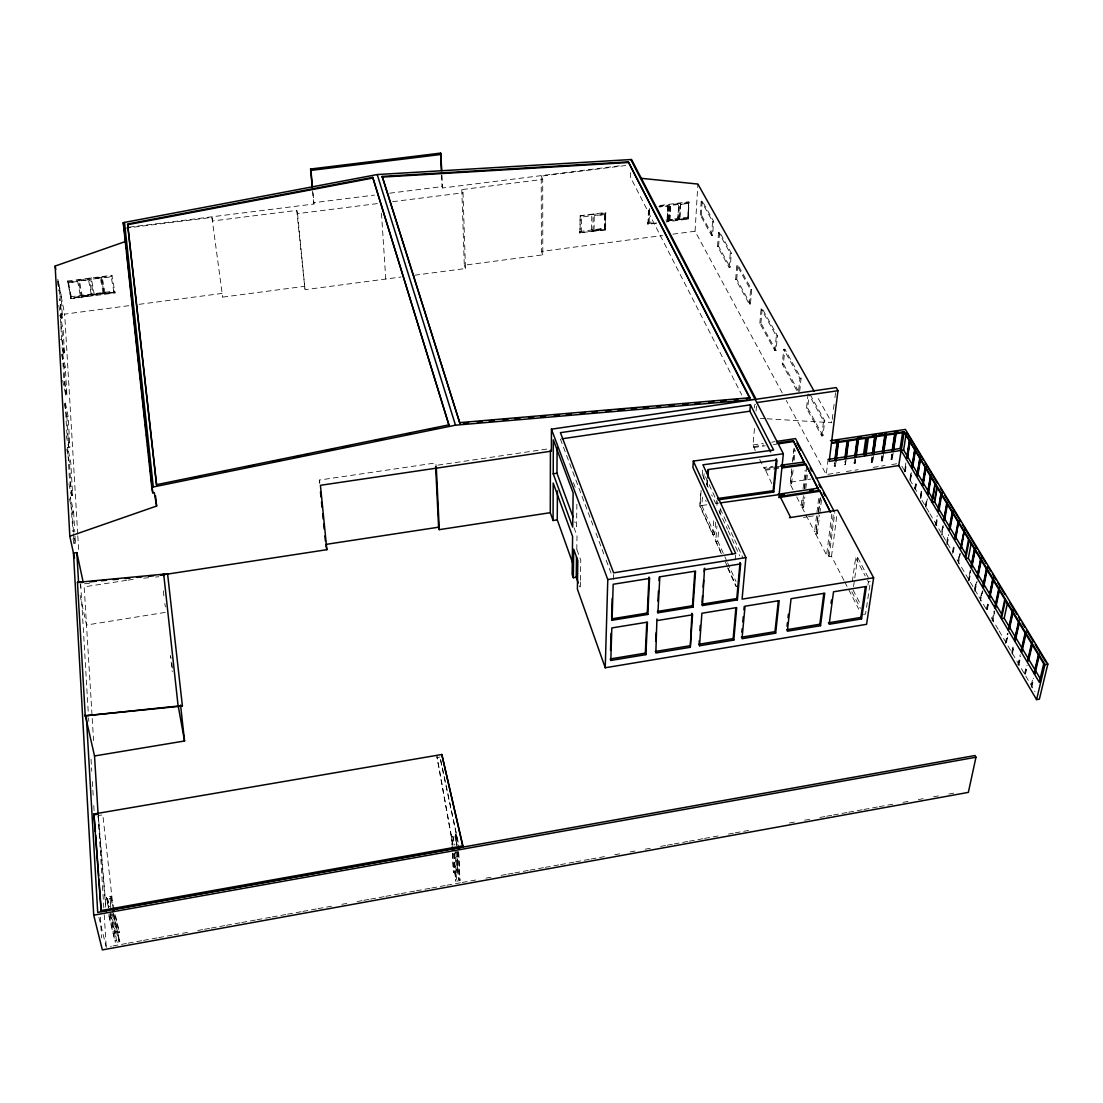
<?xml version="1.0" encoding="UTF-8"?>
<svg xmlns="http://www.w3.org/2000/svg" width="1103" height="1103" viewBox="0 0 1103 1103"><rect width="100%" height="100%" fill="white"/><g stroke="black" fill="none" stroke-linecap="round" stroke-linejoin="round"><path stroke-width="0.75" stroke-dasharray="5 3.75" d="M579.93 233.367L580.164 215.719L605.712 212.424L605.299 230.072L579.64 232.733L579.654 231.547L605.023 228.238L605.63 229.521L592.794 230.858M580.164 215.719L580.095 232.512L579.654 231.547M576.883 504.278L576.579 526.545L574.801 521.705M576.8 549.542L577.007 535.796L574.125 527.937M591.539 229.838L591.787 215.761L581.502 217.084L581.309 231.175M580.412 581.984L580.302 588.699L579.296 585.831M580.44 580.302L580.757 560.172L576.635 548.784M592.945 231.175L593.111 214.382L580.316 216.036M594.062 230.155L594.227 215.705L604.94 214.327L604.72 228.762L593.952 229.92L604.72 228.762M604.609 228.528L604.94 214.327M605.299 230.072L605.023 228.238M605.63 229.521L605.712 212.424M613.433 579.365L613.585 574.47M630.64 172.606L630.489 177.225L741.767 394.943M656.244 223.233L647.902 224.323L647.544 223.619L647.585 222.475L654.258 221.606M647.902 224.323L648.536 208.577M656.506 222.999L648.385 224.061L649.047 207.819M649.695 208.412L649.088 223.247M667.77 205.834L667.15 220.683L667.77 205.834L659.497 206.895L667.853 205.985M667.398 220.655L668.184 204.427L667.729 221.289L667.398 220.655L688.437 218.752L688.92 201.752L658.394 205.696M668.597 220.503L669.397 204.276L668.887 221.055M669.728 220.076L670.445 205.379L678.648 204.496L677.876 219.18L669.728 220.076L677.876 219.18M669.811 220.228L670.445 205.379M677.793 219.028L678.648 204.496M678.731 220.021L679.462 203.559L669.686 204.827M680.454 204.248L679.738 219.345L680.454 204.248L688.644 203.366L687.803 218.297L665.881 221.22M688.548 203.2L687.941 219.111L666.253 221.937M687.941 219.111L688.92 201.752M782.248 392.958L695.069 231.244L697.882 184.049M700.336 215.085L701.205 201.022L702.225 200.898L713.572 221.262L712.635 235.435L711.6 235.573L700.336 215.085L701.356 214.961L712.635 235.435M701.356 214.961L702.225 200.898M711.6 235.573L712.538 221.4L701.205 201.022M717.57 246.424L718.549 232.195L719.583 232.057L731.303 253.097L730.241 267.422L729.193 267.56L717.57 246.424L718.605 246.286L730.241 267.422M715.613 522.367L714.703 534.238L712.676 534.555L699.84 506.001L700.888 490.821M701.15 490.408L699.84 507.146M702.211 475.062L702.68 468.237M718.605 246.286L719.583 232.057M714.703 534.238L701.839 505.698L702.666 493.896M703.728 478.716L704.072 473.656L702.059 473.959L708.236 487.402M706.706 485.03L707.064 479.984M707.271 486.354L707.63 481.294M729.193 267.56L730.255 253.235L718.549 232.195M712.676 534.555L713.958 517.597M716.909 505.408L717.171 502.03L704.072 473.656M735.687 279.376L736.79 264.996L737.866 264.858L751.667 289.62L750.454 304.111L749.364 304.263L735.687 279.376L736.749 279.238L750.454 304.111M721.348 553.844L715.737 541.366L716.922 526.09M736.749 279.238L737.866 264.858M726.905 561.317L717.777 541.049L718.701 529.164M719.901 513.888L720.287 508.8L718.232 509.117L727.511 529.302M749.364 304.263L750.578 289.772L736.79 264.996M735.108 560.007L735.536 555.112M759.829 323.289L761.111 308.702L762.214 308.55L777.422 335.836L776.002 350.533L774.885 350.685L759.829 323.289L760.918 323.138L776.002 350.533M760.918 323.138L762.214 308.55M754.424 407.958L754.714 404.622L755.596 404.498M755.21 450.52L753.004 444.964L754.686 426.309M756.065 411.061L756.52 405.973M774.885 350.685L776.305 335.988L761.111 308.702M774.237 467.024L764.172 468.375L764.269 467.396L772.651 466.279M771.769 483.528L764.269 467.396M796.724 390.407L782.261 364.1L783.737 349.348L784.867 349.196L801.081 378.301L799.482 393.164L783.392 363.935L784.867 349.196M798.682 390.021L799.937 378.467L783.737 349.348M793.029 489.718L790.079 483.969L791.72 468.83M792.45 462.102L794.45 443.585M790.079 483.969L791.596 483.734L790.768 482.135L792.216 468.734M793.126 460.365L794.408 448.645M791.596 483.734L793.25 468.596M794.16 460.185L795.263 450.093M810.14 394.543L824.754 420.781L822.948 435.782L821.776 435.961L806.5 408.179L808.168 393.261M822.948 435.782L807.644 408L808.954 396.404M803.467 495.578L802.102 507.408L803.646 507.173L802.681 505.298L801.15 505.546L802.115 497.095M803.081 488.643L805.204 470.057M804.239 488.822L806.762 466.845M802.681 505.298L803.646 496.86M804.625 488.408L806.569 471.505M803.646 507.173L804.818 497.026M805.783 488.574L807.355 475.062M821.776 435.961L823.569 420.946L808.968 394.709M820.122 498.363L815.751 534.017L817.309 533.783L816.165 531.536L814.607 531.784L818.95 496.129M816.165 531.536L818.454 512.867M818.66 511.172L820.329 497.591M817.309 533.783L819.612 515.101M819.819 513.391L821.501 499.811M832.241 419.388L833.275 411.019M833.482 409.337L834.102 404.318M834.93 397.631L835.55 392.599M828.119 459.441L826.244 474.58L786.315 400.513M836.046 461.247L835.412 466.224L834.406 466.376L834.53 462.515M834.406 466.376L834.833 463.053M843.974 580.481L831.51 556.284L829.084 556.684L828.146 554.837L826.561 555.085L831.814 514.191M828.146 554.837L833.647 512.233M829.084 556.684L834.806 512.55M831.51 556.284L836.874 515.308M846.084 459.675L845.422 464.694L844.415 464.846L844.857 461.495M845.422 464.694L845.546 460.792M855.68 459.841L855.225 463.191L854.232 463.343L854.37 459.455M854.232 463.343L854.908 458.324M855.225 463.191L855.376 459.303M852.288 581.75L855.666 557.911L857.679 557.58L868.833 578.579M873.479 455.663L872.514 462.447L871.508 462.598L871.921 456.973M853.543 586.534L857.679 557.58M871.508 462.598L872.239 457.511M872.514 462.447L872.928 456.821M883.434 454.257L882.428 461.068L881.421 461.219L881.862 455.567M881.421 461.219L882.179 456.104M882.428 461.068L882.855 455.415M867.896 585.155L868.392 581.915L866.007 577.407M893.196 452.795L892.162 459.579L891.169 459.73L891.624 454.105M891.169 459.73L892.203 452.947M892.162 459.579L892.617 453.953M905.853 462.943L904.515 471.436L906.087 464.57M904.777 471.877L905.853 465.08M905.273 471.808L906.349 465.011M910.003 478.688L911.037 472.222M911.312 472.663L910.003 480.743L911.547 474.193M910.499 480.66L911.285 473.752M914.759 488.808L916.097 480.715M915.035 489.263L916.359 481.17M915.269 488.739L916.593 480.632M915.531 489.18L916.869 481.087M920.385 496.24L921.46 489.746M920.371 498.322L921.736 490.201M920.881 496.157L921.97 489.677M920.881 498.239L922.246 490.132M927.402 498.818L925.514 507.022L926.63 498.446M925.514 507.022L926.892 498.901M926.024 506.953L927.14 498.363M935.496 525.304L937.219 515.515M936.061 524.146L937.495 515.997M936.295 525.69L937.729 517.541M941.672 531.508L943.134 523.346M943.134 525.455L941.893 535.176L943.355 527.013M946.76 542.249L947.946 535.713M946.746 544.372L948.539 534.555M947.27 544.289L948.759 536.113M952.482 551.941L953.998 543.751M952.702 553.485L954.219 545.296M953.295 552.341L954.509 545.792M957.983 561.248L959.527 553.058M959.831 553.554L958.493 563.302L960.355 553.458M970.213 570.623L968.282 580.495L970.75 570.541M968.586 580.991L970.516 571.133M969.11 580.909L970.723 572.691M974.597 588.988L976.238 580.757M974.9 589.498L976.541 581.267M976.445 582.315L974.569 591.139M975.093 591.056L977.079 581.171M980.346 598.736L981.698 592.146M982.332 591.001L980.319 600.901L982.87 590.918M986.482 609.104L988.191 600.845M986.785 609.628L988.495 601.369M987.02 609.021L988.729 600.763M987.323 609.545L988.702 602.941M992.024 620.741L994.12 610.828M994.437 611.352L992.879 621.182L994.63 612.923M1005.302 643.283L1007.48 633.343M1005.853 643.187L1008.032 633.246M1006.543 642.07L1008.363 633.784M1011.796 651.983L1013.271 645.352M1012.113 652.535L1013.602 645.903M1011.975 653.555L1013.822 645.255M1012.292 654.107L1014.153 645.806M1017.931 664.682L1020.192 654.713M1018.262 665.233L1020.372 656.285M1018.814 665.137L1020.702 656.836M1024.59 673.643L1026.507 665.33M1024.921 674.209L1027.072 665.233M1025.473 674.112L1027.017 667.467M1031.277 684.963L1032.849 678.317M1031.208 687.197L1033.401 678.207M1031.774 687.1L1033.745 678.786M113.416 913.877L119.813 941.645L115.263 942.472L115.181 941.121L116.311 940.914L115.787 933.069L111.113 913.394M112.258 914.084L118.6 940.79L119.731 940.583M458.724 852.647L460.006 880.525L455.704 881.311L455.401 880.029L456.477 879.822L455.125 851.764M455.87 851.544L456.863 872.128L458.696 879.711L459.772 879.518L458.476 851.475M98.925 917.379L106.233 947.146L111.32 946.222M113.016 945.919L119.786 944.678M121.482 944.375L126.569 943.451M128.265 943.148L135.049 941.907M136.744 941.604L141.832 940.68M143.528 940.363L150.311 939.136M152.007 938.832L157.081 937.908M158.777 937.591L165.56 936.364M167.256 936.061L172.344 935.137M174.04 934.82L180.823 933.593M182.519 933.29L187.607 932.366M197.782 930.505L202.855 929.581M204.551 929.277L209.639 928.354M211.335 928.05L218.118 926.81M219.814 926.506L224.902 925.582M226.598 925.279L233.381 924.038M235.077 923.735L240.151 922.811M241.847 922.508L248.63 921.267M250.326 920.964L255.413 920.04M257.109 919.723L263.893 918.496M265.589 918.192L270.676 917.269M272.372 916.951L279.156 915.724M280.851 915.421L285.925 914.497M287.621 914.18L294.404 912.953M296.1 912.65L301.188 911.712M302.884 911.409L309.667 910.182M311.363 909.865L316.451 908.941M318.147 908.638L324.916 907.411M326.612 907.093L331.7 906.17M341.875 904.322L346.962 903.398M357.138 901.551L362.225 900.627M363.921 900.324L368.995 899.4M370.691 899.083L377.474 897.856M379.17 897.552L384.258 896.629M385.953 896.312L392.737 895.085M394.433 894.781L399.52 893.857M401.216 893.54L407.986 892.313M409.682 891.996L414.769 891.072M416.465 890.769L423.249 889.542M424.945 889.225L430.032 888.301M431.728 887.998L438.511 886.771M440.207 886.454L445.295 885.53M446.991 885.226L453.76 883.999M455.456 883.682L460.544 882.758M462.24 882.455L469.023 881.214M470.719 880.911L475.807 879.987M485.982 878.14L491.069 877.216M501.231 875.368L506.318 874.445M508.014 874.127L513.102 873.204M514.798 872.9L521.581 871.673M523.277 871.356L528.365 870.432M530.06 870.129L536.83 868.902M538.526 868.585L543.614 867.661M545.309 867.358L552.093 866.131M553.789 865.814L558.876 864.89M560.572 864.587L567.356 863.346M569.051 863.042L574.139 862.119M575.821 861.815L582.605 860.574M584.3 860.271L589.388 859.347M591.084 859.044L597.867 857.803M599.563 857.5L604.651 856.576M614.826 854.728L619.9 853.805M630.075 851.957L635.163 851.033M645.338 849.186L650.425 848.262M660.587 846.415L665.674 845.491M667.37 845.174L672.458 844.25M674.154 843.947L680.937 842.706M682.633 842.402L687.721 841.479M689.416 841.175L696.2 839.934M697.896 839.631L702.969 838.707M704.665 838.404L711.449 837.163M713.145 836.86L718.232 835.936M728.407 834.089L733.495 833.165M735.191 832.848L741.974 831.621M743.67 831.317L748.744 830.394M789.431 822.99L794.518 822.066M804.694 820.218L809.781 819.295M819.956 817.447L825.044 816.523M826.74 816.22L831.814 815.296M833.51 814.979L840.293 813.752M841.989 813.449L847.076 812.525M848.772 812.208L855.556 810.981M857.252 810.677L862.339 809.754M864.035 809.437L870.805 808.209M872.501 807.906L877.588 806.969M879.284 806.665L886.067 805.438M887.763 805.121L892.851 804.197M903.026 802.35L908.114 801.426M918.275 799.578L923.363 798.655M933.538 796.807L938.625 795.883M948.801 794.036L953.874 793.112M115.263 926.727L116.408 926.52M115.787 933.069L114.657 933.276L114.56 931.856L119.083 931.042L115.195 914.525M453.774 853.543L454.698 872.432L453.623 872.625L453.305 871.287L457.58 870.501L456.725 852.357M118.6 940.79L118.062 932.752L119.193 932.559L119.083 931.042M456.863 872.128L457.924 871.935L456.959 851.351M108.397 907.038L106.439 898.848L107.598 898.642L109.542 906.831M110.755 907.769L109.914 898.338L111.058 898.132L110.907 896.353L106.288 897.18L106.439 898.848M458.159 844.884L457.069 845.077L455.139 836.088L456.228 835.895L455.87 834.199L451.499 834.985L451.996 844.884M452.271 845.16L451.844 836.57L452.933 836.377L454.808 845.146M452.74 844.691L437.009 757.582L439.89 757.085M863.539 614.371L865.538 614.04L870.419 581.584L868.392 581.915M165.188 612.413L86.517 625.029L79.402 592.27M803.563 517.445L806.858 516.921M808.499 516.673L815.076 515.639M715.737 541.366L717.777 541.049M717.171 502.03L715.116 502.334L711.669 494.875M699.84 506.001L701.839 505.698M834.102 465.824L835.412 466.224M845.105 464.142L844.415 464.846M853.915 462.791L854.922 462.64M871.205 462.047L872.197 461.895M881.104 460.668L882.11 460.516M890.852 459.179L891.844 459.027M126.597 580.343L84.173 586.851L92.128 716.853M128.293 580.095L135.09 579.047M827.926 474.318L834.64 473.284M836.322 473.035L839.673 472.511M846.387 471.491L858.148 469.685M873.245 467.369L879.96 466.348M881.642 466.086L885.006 465.576M891.72 464.542L898.435 463.508M790.768 482.135L811.022 479.019M73.032 538.622L74.108 543.682L75.431 543.476L74.866 533.549M753.004 444.964L763.193 443.434M771.7 442.165L775.092 441.655M753.804 446.577L763.662 445.088M753.721 447.542L765.22 445.819M773.424 444.592L776.705 444.095M319.636 483.472L319.291 480.081L435.492 462.957L436.195 465.383M806.5 408.179L807.644 408M437.905 465.135L548.715 448.783M823.569 420.946L824.754 420.781M68.91 483.721L71.378 495.412L72.66 495.219L70.757 462.24L67.641 447.294L69.489 480.191L72.66 495.219M73.46 532.087L72.329 512.206L73.625 512.013L70.427 496.929L72.908 531.687M799.937 378.467L801.081 378.301M71.378 495.412L69.503 462.419L70.757 462.24M782.261 364.1L783.392 363.935M776.305 335.988L777.422 335.836M66.235 435.713L68.648 447.294L69.889 447.129L68.124 416.3L65.077 401.506L66.8 432.224L69.889 447.129M706.816 504.802L700.088 505.739L721.086 552.438M715.227 503.616L718.591 503.133M68.648 447.294L66.897 416.465L68.124 416.3M750.578 289.772L751.667 289.62M62.678 380.383L65.697 395.095L66.897 394.929L65.284 367.037L62.333 352.422L63.161 367.147M65.697 395.095L64.112 367.189L65.284 367.037M730.255 253.235L731.303 253.097M62.058 347.486L63.354 353.953L64.525 353.801L63.174 330.169L60.279 315.706L59.121 315.858M775.905 466.803L780.938 466.128M765.192 469.271L780.317 467.231M765.11 470.25L778.539 468.444M125.452 228.224L211.928 217.388L212.562 220.986L296.762 210.411L305.021 289.689L401.023 277.018M414.59 275.226L465.466 268.512L463.012 192.818L461.799 189.592L542.704 179.431L542.8 254.862L464.294 265.203L461.799 189.592M63.354 353.953L62.016 330.321L63.174 330.169M60.417 339.407L61.589 339.241L60.458 319.07M82.27 296.018L91.287 294.666L82.27 296.018L79.43 280.893L88.516 279.721L91.301 294.846M94.251 294.349L103.089 293.026L94.251 294.349L91.48 279.224L100.387 278.08L103.103 293.191M665.936 220.09L687.624 217.263L688.437 218.752M105.075 293.37L113.912 292.212L111.224 276.853L102.317 277.997L105.061 293.191M114.905 292.171L70.992 297.879L71.047 298.679L114.988 292.943L114.698 291.013L70.771 296.735L70.882 298.472L92.211 295.439L92.156 294.735L114.864 292.653M679.655 219.194L687.803 218.297M647.544 223.619L655.885 222.53M579.64 232.733L604.995 229.424M712.538 221.4L713.572 221.262M77.706 534.073L64.677 314.121L128.968 305.669M139.116 304.331L222.006 293.439L222.641 297.121L304.249 286.38M625.815 165.519L541.242 176.122L541.38 251.443L662.627 235.504M672.871 234.167L695.069 231.244M58.776 305.393L61.327 318.188L62.471 318.036L61.161 295.204L58.321 280.893L58.873 290.64M70.882 298.472L67.614 281.003L111.872 275.295L114.988 292.943M104.192 293.784L101.214 277.28L90.432 278.066L93.534 295.177M67.669 281.954L78.423 280.576L78.368 279.611M101.214 277.28L111.954 276.164L111.872 275.295M68.551 282.561L77.651 281.389L80.533 296.638L71.488 297.824L68.551 282.74L77.651 281.389M606.016 213.058L593.111 214.382M658.725 206.316L668.515 205.061M689.347 202.538L679.462 203.559M680.537 204.4L688.644 203.366M605.051 214.561L594.227 215.705M61.327 318.188L60.045 295.342L61.161 295.204M312.576 190.916L313.652 202.69L374.455 195.093M389.649 193.19L442.013 186.628L442.496 187.993L622.878 165.395M129.175 227.163L313.983 204L312.838 191.467M296.762 210.411L297.548 213.637L377.433 203.586M392.571 201.684L463.012 192.818M84.462 583.79L91.232 583.142M143.666 578.179L148.74 577.696M155.509 577.062L158.887 576.745M760.339 418.354L765.441 418.671M767.15 418.782L831.827 422.739L816.661 395.715M901.868 466.224L905.37 472.153M909.741 479.571L917.627 492.917M922.011 500.335L929.016 512.206M929.898 513.695L942.155 534.459M943.037 535.948L951.792 550.769M957.046 559.676L978.071 595.275M978.94 596.764L987.709 611.6M991.211 617.528L998.215 629.399M999.084 630.875L1035 691.691M855.666 557.911L865.207 575.904M853.06 589.94L860.078 603.506M851.861 591.773L860.423 608.346M844.76 581.984L858.782 609.201M796.724 496.915L801.15 505.546M802.102 507.408L814.607 531.784M815.751 534.017L826.561 555.085M647.585 222.475L648.385 224.061M759.691 459.455L764.172 468.375M720.287 508.8L733.895 538.278M734.612 539.836L743.201 558.449M728.228 530.846L739.644 555.678M727.608 562.875L736.046 581.584M725.291 561.772L727.387 566.446M728.09 568.004L736.487 586.672M727.649 567.88L736.059 586.603M541.242 176.122L542.704 179.431M705.617 500.197L706.182 501.52M541.38 251.443L542.8 254.862M560.379 439.035L592.931 525.152M595.951 533.121L603.782 553.858M606.195 560.227L612.22 576.18M573.436 482.645L576.455 490.683M464.294 265.203L465.466 268.512M313.652 202.69L313.983 204M457.58 870.501L457.924 871.935M459.772 879.518L460.006 880.525M454.698 872.432L456.477 879.822M106.288 897.18L108.659 907.08M110.231 913.684L114.56 931.856M109.969 913.601L114.657 933.276M109.997 914.47L116.311 940.914M108.839 914.677L115.181 941.121M108.976 916.221L115.263 942.472M109.914 898.338L111.844 906.528M113.788 914.732L118.062 932.752M112.423 910.471L119.813 941.645M110.907 896.353L113.237 906.266M111.058 898.132L113.002 906.335M114.933 914.525L119.193 932.559M80.161 584.094L80.864 587.347M451.499 834.985L451.844 836.57M319.291 480.081L319.856 482.687M74.356 538.429L75.431 543.476M440.566 759.291L458.641 844.264M440.593 760.408L459.013 847.021M69.475 498.79L72.329 512.206M66.731 449.142L69.503 462.419M64.195 403.326L66.897 416.465M61.478 354.215L64.112 367.189M66.897 394.929L63.891 380.218L63.243 368.774M61.589 339.241L64.525 353.801M62.471 318.036L59.328 298.761M60.734 323.896L62.016 330.321M57.783 279.321L64.677 314.121M57.191 281.044L60.045 295.342M67.614 281.003L71.047 298.679M81.567 297.079L78.41 280.314L89.15 278.921L89.095 278.232L92.211 295.439M453.016 845.146L436.967 756.327L437.009 757.582M101.242 277.542L104.22 294.046M171.062 658.725L170.51 655.692L171.034 660.518M164.816 603.534L165.409 606.884M211.928 217.388L222.641 297.121M113.292 909.368L102.827 814.814L98.319 815.586L105.929 906.79M171.889 663.289L172.413 668.115M171.213 662.117L172.247 671.768M163.327 590.863L164.002 597.15M297.548 213.637L305.021 289.689M107.598 898.642L108.411 907.852M100.387 278.08L91.48 279.224M98.098 815.917L105.709 907.162M88.516 279.721L79.43 280.893M381.486 213.279L385.76 279.031M92.238 718.563L93.59 740.664M98.181 815.71L103.82 907.893M104.247 914.718L106.233 947.146M77.803 535.796L78.823 552.989M80.657 583.914L88.488 716.219M88.598 717.943L88.805 721.376M91.039 759.181L91.756 771.204M92.362 781.517L93.176 795.263M93.783 805.562L94.196 812.442M100.401 917.255L101.614 937.867M73.625 512.013L74.77 531.894M73.543 533.742L74.108 543.682M454.119 853.598L455.401 880.029M452.933 836.377L453.347 844.967M452.685 853.736L453.623 872.625M452.395 853.129L453.305 871.287M456.228 835.895L456.642 844.484M455.87 834.199L456.408 845.753M455.139 836.088L455.553 844.677M454.353 853.432L455.704 881.311M457.373 851.681L458.696 879.711M441.986 175.446L442.496 187.993M441.531 174.894L442.013 186.628"/><path stroke-width="1.5" d="M573.077 564.143L557.263 519.871L553.072 520.519L550.287 512.688L550.411 450.217M74.521 558.021L69.82 536.237L156.626 506.043L154.282 492.586L152.738 492.807L151.773 487.278L455.498 425.179L755.183 399.41L551.445 429.177L551.39 451.155L320.421 485.306L326.86 549.694L160.542 575.159M553.072 520.519L553.182 483.017L572.595 536.472L572.126 574.305L573.339 577.724L576.235 577.255L578.275 582.977M553.223 473.78L553.334 439.863L573.119 492.876L572.705 527.151L553.223 473.78L556.974 473.215L573.009 516.852M556.974 473.215L557.098 447.777M557.263 519.871L557.415 490.904M573.339 577.724L573.698 549.239L577.807 560.627L577.393 589.154L605.244 667.756L866.572 624.312L873.631 577.751L837.535 510.179L789.486 517.665M576.235 577.255L576.511 557.153M382.189 176.425L459.91 423.359L382.189 176.425L628.296 161.851L749.943 397.742L746.386 398.776M605.244 667.756L607.781 579.558L551.445 429.177M610.524 650.384L611.062 633.274M611.614 617.156L612.193 598.309M610.814 660.463L611.82 627.938L647.447 622.133L645.889 654.644L610.814 660.463L610.262 658.946L645.31 653.141L646.785 622.34M612.068 620.244L613.185 584.259L649.543 578.455L647.819 614.44L612.068 620.244L611.558 618.88L647.282 613.075L647.819 614.44M647.282 613.075L649.005 577.09L649.543 578.455M655.761 641.229L656.216 632.667M657.926 601.149L658.463 590.877M659.001 580.592L659.18 577.172M656.933 618.976L655.816 653.004L690.285 647.296L692.519 614.785L691.898 613.282L690.285 647.296M657.926 612.799L659.828 576.814L695.538 571.12L693.056 607.091L657.926 612.799L657.388 611.434L692.491 605.74L693.056 607.091M693.332 461.082L735.673 553.472L613.626 572.829L560.421 432.666L750.426 404.842L773.644 450.038L693.332 461.082L692.918 467.507L732.254 553.734M692.491 605.74L694.835 571.478M707.547 473.242L707.781 469.864M707.878 477.93L708.471 469.492L776.995 460.02L773.741 492.021L718.012 499.866M699.509 645.765L701.894 613.254L736.707 607.574L733.798 640.085L699.509 645.765L699.137 640.843M699.895 630.571L700.267 625.442M702.004 602.5L702.514 595.648M703.135 587.086L703.631 580.233M704.265 571.671L704.514 568.238L702.459 605.561L737.397 599.894L740.609 563.923L740.003 562.585L736.79 598.543L737.397 599.894M770.694 451.927L749.875 411.198L750.426 404.842M733.798 640.085L733.15 638.596L735.894 607.808M790.63 517.514L779.118 494.613L783.364 453.747L702.914 464.832L745.89 557.594L742.085 599.136L873.631 577.751M741.85 632.102L742.167 628.682M742.802 621.83L743.27 616.701M743.905 609.862L744.235 606.443M773.741 492.021L773.134 490.711L776.36 458.724M793.236 440.662L804.432 462.984L793.236 440.662L776.815 443.116M775.657 633.15L779.201 600.639L745.049 606.209L742.016 638.72L775.657 633.15L774.968 631.661L778.318 600.887M749.819 398.473L628.296 161.851M787.032 626.311L787.418 622.892M788.011 617.763L788.397 614.343M805.521 463.853L818.233 489.084L805.521 463.853L781.999 467.01M819.529 490.311L830.476 512.219L819.529 490.311L778.911 496.584M151.773 487.278L123.233 222.654L377.212 174.55L631.55 159.508L756.065 399.286L836.171 387.58L837.963 390.71L831.51 442.62L904.019 431.7L1044.982 664.585L1036.558 699.605L1039.384 699.109L1047.85 664.089L905.384 429.412L830.435 440.676M834.943 459.193L837.26 440.979M835.247 459.744L837.563 441.531M835.95 459.041L838.059 442.482M836.046 461.247L838.583 441.379M820.535 625.704L824.754 593.207L791.058 598.708L787.335 631.206L820.535 625.704L819.819 624.243L823.817 593.373M844.981 457.593L847.173 440.855M845.298 458.145L847.49 441.407M845.987 457.442L848.193 440.704M846.304 457.993L848.497 441.255M831.042 603.327L831.483 600.073M854.825 456.104L857.086 439.366M855.128 456.656L857.624 438.236M855.831 455.953L858.106 439.215M856.135 456.504L858.644 438.084M864.724 455.98L867.22 438.07L831.414 443.461L829.18 461.385L864.724 455.98L863.621 454.036L865.883 437.767M872.404 453.581L874.831 436.623M872.721 454.119L875.079 434.927L876.402 435.327L875.396 435.478M873.411 453.43L875.837 436.471M873.728 453.967L876.154 437.022M882.359 452.161L884.868 435.12M882.676 452.699L885.185 435.671M883.365 451.996L885.874 434.968M883.682 452.547L886.454 433.81L885.116 433.424L886.454 433.81M861.567 618.907L866.406 586.424L833.523 591.787L829.166 624.27L861.567 618.907L860.823 617.446L865.4 586.603M892.134 450.713L894.698 433.769M892.451 451.251L895.278 432.61M893.127 450.562L895.705 433.617M893.458 451.099L896.284 432.459M932.642 498.611L903.619 450.065L865.855 455.801L868.364 437.863L904.06 432.486L901.289 450.41L900.131 448.494L902.654 432.197M1036.558 699.605L898.766 465.563L901.11 450.438L931.828 501.962L934.393 501.562M904.019 431.7L934.944 483.845L931.828 501.962M903.619 450.065L906.156 433.755M906.666 457.855L909.341 440.869M906.928 458.283L909.617 441.297M907.162 457.773L909.575 442.482M907.424 458.214L910.113 441.228M911.823 467.369L914.952 447.97L915.724 448.328L914.952 447.97M912.084 467.81L914.952 450.024M912.333 467.286L914.938 451.127M912.595 467.727L915.462 449.941M916.883 475.862L920.067 456.421L920.853 456.794L920.067 456.421M917.158 476.303L920.343 456.876M917.393 475.779L920.316 457.966M917.668 476.234L920.329 460.034M922.273 484.879L925.252 467.038M922.549 485.334L925.527 467.493M922.784 484.81L925.762 466.955M923.059 485.265L926.037 467.41M927.458 493.565L930.491 475.696M927.733 494.02L930.767 476.151M927.968 493.482L930.725 477.241M928.243 493.951L931.001 477.696M932.132 502.472L935.261 484.369L968.531 539.367L965.015 557.649L932.132 502.472L934.71 502.072L965.938 554.313M934.682 499.907L936.681 488.381M934.71 502.072L937.274 487.264M938.074 510.634L941.231 492.71L938.363 511.103M938.874 511.02L942.045 493.096M943.727 520.092L946.939 502.127M944.003 520.561L946.939 504.236M944.526 520.478L947.463 504.154M949.145 529.178L952.427 511.199M949.435 529.661L952.716 511.668M949.959 529.578L953.24 511.585M954.908 538.843L958.259 520.823M955.198 539.326L958.783 520.74M955.722 539.243L958.548 521.319M960.465 548.136L964.408 530.019L961.278 548.549M960.754 548.632L964.408 530.019M965.663 558.725L969.179 540.456L1004.792 599.343L1000.835 617.749L965.663 558.725L968.31 558.297L1001.814 614.343M968.31 558.297L971.205 543.352M970.861 567.342L974.39 549.239M971.164 567.838L975.024 548.108M971.385 567.245L974.611 550.797M971.688 567.755L975.231 549.666M976.886 577.462L981.367 557.608M977.189 577.972L980.829 557.691M977.423 577.365L981.05 559.249M977.727 577.875L981.353 559.759M982.69 587.196L986.716 567.397M983.007 587.706L987.02 567.921M983.545 587.623L987.226 569.479M988.867 597.55L993.513 577.641M989.184 598.074L992.962 577.738M989.405 597.454L993.169 579.296M989.722 597.978L993.486 579.82M994.809 607.519L998.987 587.678M995.127 608.043L999.304 588.202M995.678 607.96L999.166 591.429M1001.427 618.728L1005.371 600.349L1043.728 663.744L1039.288 682.261L1001.427 618.728L1004.171 618.273L1007.425 603.231M86.324 716.054L97.712 912.415L975.052 755.5L975.976 757.237L968.351 792.381L102.331 949.904L93.727 915.173L73.474 553.127L76.838 552.617L83.125 581.957M1008.211 630.02L1012.568 610.138M1008.9 628.903L1013.119 610.042M1009.452 628.82L1013.092 612.248M1014.76 638.72L1018.455 622.133M1014.705 640.926L1019.158 621.017M1015.311 638.623L1018.648 623.691M1015.27 640.829L1019.351 622.588M1021.337 649.736L1025.114 633.136M1021.281 651.956L1025.818 632.019M1021.847 651.859L1026.011 633.591M1027.665 660.352L1031.898 642.07M1027.996 660.904L1031.856 644.29M1028.561 660.807L1032.422 644.193M1034.421 671.658L1038.35 655.017M1034.366 673.892L1039.081 653.927M1034.931 673.795L1039.26 655.485M69.82 536.237L55.15 266.057L125.935 241.336M449.004 424.834L156.474 484.7L127.534 224.006L372.745 177.376L449.1 425.551L372.745 177.376M191.963 478.192L200.374 476.468M223.895 471.657L227.259 470.967M245.748 467.189L254.145 465.466M272.634 461.674L281.044 459.965M294.487 457.207L301.202 455.829M304.566 455.139L307.93 454.45M326.419 450.672L334.816 448.949M343.226 447.225L349.941 445.86M375.158 440.69L383.554 438.966M407.09 434.155L410.44 433.465M428.929 429.687L437.339 427.964M156.681 485.417L127.714 224.681L372.842 178.052M101.076 910.54L462.902 845.863L441.807 754.493L93.893 814.014L101.076 910.54L101.311 911.381L105.998 910.54L106.357 911.864M462.902 845.863L462.915 846.952L459.358 847.587L459.372 848.69M93.727 915.173L975.976 757.237M95.396 814.662L97.96 814.221M1044.982 664.585L1047.85 664.089M98.084 814.014L94.527 755.969L184.546 740.982L180.561 705.065M655.223 651.501L689.665 645.793M698.888 644.262L733.15 638.596M741.368 637.231L774.968 631.661M786.646 629.73L819.819 624.243M828.45 622.809L860.823 617.446M657.526 620.493L692.519 614.785M178.121 706.044L182.395 706.03L85.124 715.792L178.121 706.044L163.699 574.18L167.67 574.263M736.79 598.543L701.88 604.21L702.459 605.561M607.781 579.558L745.89 557.594M705.107 569.589L740.609 563.923M964.698 530.502L963.87 530.102M777.78 494.351L818.357 488.091M781.062 494.82L784.44 494.296M809.795 490.38L813.173 489.856M778.801 497.577L819.405 491.304M325.743 544.413L438.594 527.193L439.297 529.647L550.287 512.688M816.082 478.247L898.766 465.563M828.119 459.441L863.621 454.036M864.752 453.871L900.131 448.494M776.802 441.393L795.497 438.594L834.006 511.047M778.36 443.847L793.14 441.627M835.44 440.759L838.859 440.235M857.596 437.422L861.002 436.912M872.349 435.161L875.741 434.651M879.132 434.141L882.538 433.631M894.423 431.838L897.814 431.328M756.823 402.581L837.963 390.71M562.075 438.787L749.875 411.198M717.433 498.542L773.134 490.711M720.273 502.899L779.118 494.613M781.048 465.149L804.542 462.005M780.938 466.128L784.302 465.673M781.903 467.989L805.411 464.832M312.273 187.551L310.577 169.021L440.649 153.096L441.793 170.731M310.577 169.021L310.936 170.4L441.131 154.448M85.276 716.44L77.458 582.356L163.685 574.18L160.418 575.173M82.67 582.508L77.458 582.356M89.426 581.874L96.195 581.24M101.255 580.757L106.329 580.275M113.099 579.64L118.159 579.158M124.929 578.524L129.989 578.041M136.758 577.407L141.832 576.924M148.588 576.29L153.662 575.807M459.951 422.614L749.943 397.742M463.343 423.069L468.485 422.628M477.061 421.884L482.204 421.443M489.07 420.85L494.213 420.408M502.789 419.678L507.945 419.237M514.798 418.644L519.954 418.202M528.53 417.472L533.673 417.031M540.539 416.438L545.682 415.996M554.257 415.266L559.4 414.825M566.266 414.232L571.409 413.79M579.985 413.046L585.128 412.605M591.994 412.026L597.137 411.584M605.726 410.84L610.869 410.399M617.721 409.806L624.588 409.227M631.454 408.634L636.596 408.193M643.463 407.6L648.605 407.159M657.181 406.428L660.614 406.125M669.19 405.394L674.333 404.953M682.909 404.222L688.065 403.781M694.918 403.188L700.074 402.747M708.65 402.002L713.793 401.561M720.659 400.982L725.802 400.541M734.377 399.796L737.81 399.507M382.176 177.1L628.227 162.527M640.595 178.259L697.882 184.049L814.138 391.207M906.418 432.128L923.308 459.979M925.086 462.915L937.536 483.445M940.487 488.312L943.12 492.641M944.871 495.537L960.672 521.581M962.423 524.476L971.205 538.94M971.853 540.029L977.203 548.853M978.995 551.803L986.137 563.564M987.916 566.515L990.591 570.927M992.383 573.863L995.954 579.751M997.732 582.701L1004.874 594.462M1009.893 602.762L1016.883 614.288M1018.634 617.17L1020.372 620.051M1022.123 622.933L1024.742 627.249M1026.493 630.13L1033.483 641.656M1035.234 644.538L1045.713 661.814M1004.171 618.273L1040.363 678.814M796.931 443.103L800.723 450.231M810.126 467.934L811.725 470.967M818.95 484.562L820.563 487.595M823.334 492.807L824.92 495.798M630.806 159.59L783.364 453.747M645.31 653.141L645.889 654.644M377.212 174.55L455.498 425.179M113.609 910.568L113.292 909.368L453.623 848.497L453.65 849.71M93.893 814.014L95.382 831.814M312.411 186.779L310.936 170.4M113.637 907.921L114.409 911.216M113.388 907.962L114.16 911.243M462.915 846.952L441.807 754.493M85.193 714.923L94.527 755.969M326.019 545.737L326.86 549.694M55.15 266.057L55.812 269.38M178.369 706.844L184.546 740.982M123.233 222.654L124.087 227.797M163.685 574.18L163.851 575.601M167.559 573.588L182.395 706.03M155.495 495.771L156.626 506.043M124.515 222.489L153.317 487.057M124.281 229.507L126.307 248.313M126.68 251.732L140.536 379.97M140.908 383.389L141.653 390.228M142.025 393.647L142.756 400.486M143.128 403.905L143.873 410.743M144.231 414.163L144.976 421.001M145.348 424.421L146.092 431.259M146.451 434.679L147.195 441.517M147.568 444.936L148.298 451.775M148.671 455.194L149.415 462.033M149.787 465.452L150.518 472.291M150.89 475.71L151.635 482.549M151.993 485.968L152.738 492.807M320.477 491.938L320.987 497.012M321.497 502.086L322.007 507.173M322.683 513.943L323.193 519.017M323.703 524.104L324.213 529.178M324.889 535.948L325.399 541.035M95.63 835.205L98.663 875.823M98.912 879.215L101.311 911.381M76.838 552.617L78.561 582.37M452.354 846.87L452.52 850.303M436.278 467.079L439.297 529.647M435.644 466.335L438.594 527.193M458.421 846.084L458.572 849.365M440.649 153.096L441.324 169.862M931.277 473.987L931.277 473.987M926.037 465.342L926.037 465.342M910.113 439.091L910.113 439.091"/></g></svg>
